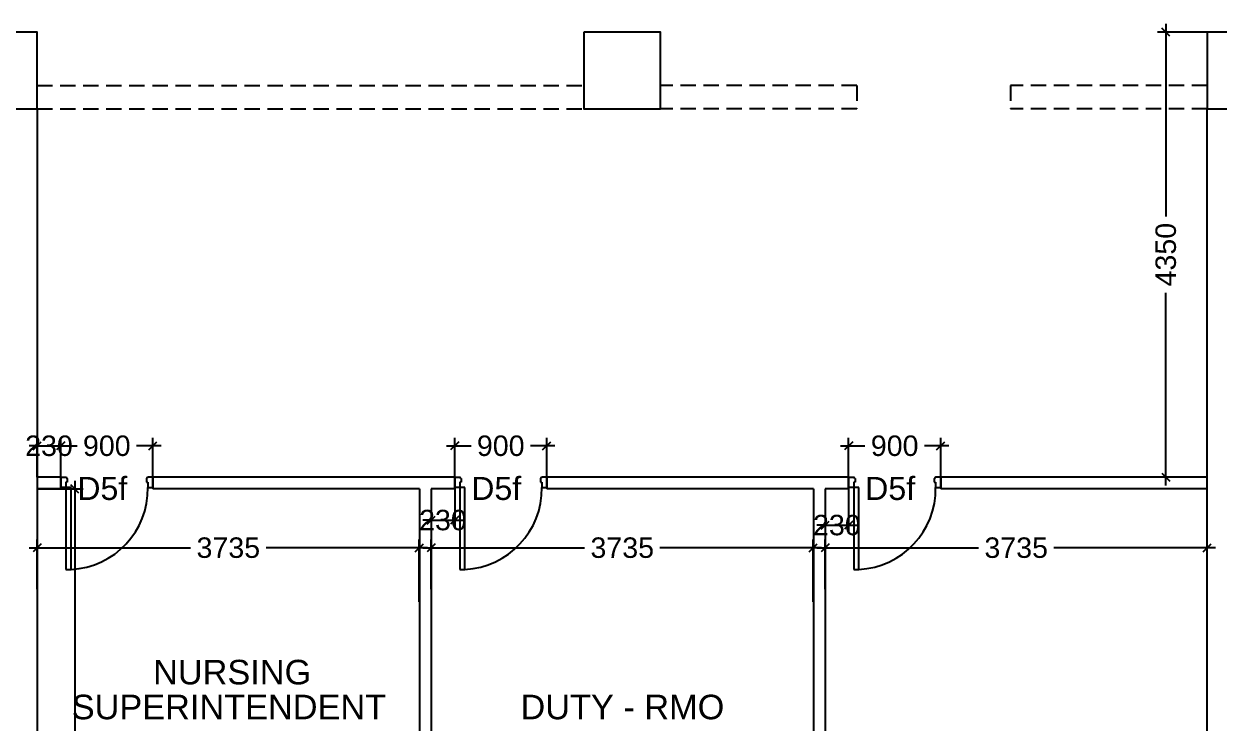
# Model space of a CAD drawing. Extents: x 6345096 to 6738923, y -6490958 to -6305885.
# Drawn here: x 6617593 to 6629277, y -6409473 to -6402640 of the extents above; entities that cross this region are included whole.
import ezdxf
from ezdxf.enums import TextEntityAlignment as Align

# ---------------------------------------------------------------- set-up
doc = ezdxf.new("R2010")
doc.units = 0
doc.header["$LTSCALE"] = 600
doc.header["$MEASUREMENT"] = 0
doc.header["$PDMODE"] = 35
doc.linetypes.add('HIDDEN', pattern=[0.375, 0.25, -0.125])
doc.layers.get('0').update_dxf_attribs({"linetype": 'CONTINUOUS'})
doc.layers.get('Defpoints').update_dxf_attribs({"linetype": 'CONTINUOUS'})
for name, color, linetype in [('8', 8, 'CONTINUOUS'), ('DOOR', 32, 'CONTINUOUS'), ('HS', 251, 'CONTINUOUS'), ('LA-column', 3, 'CONTINUOUS'), ('REVISIONS', 6, 'CONTINUOUS'), ('T Wall', 8, 'CONTINUOUS'), ('Walls', 7, 'CONTINUOUS'), ('Working Dim', 5, 'CONTINUOUS')]:
    doc.layers.add(name, color=color, linetype=linetype)
doc.styles.add('ari', font='arial.ttf')
doc.styles.add('ARIAL', font='arial.ttf')
doc.dimstyles.new('int. dim', dxfattribs={"dimtxt": 200, "dimasz": 80, "dimexe": 80, "dimexo": 0, "dimgap": 70, "dimtad": 0, "dimdec": 0, "dimzin": 12, "dimdsep": 46, "dimtxsty": 'ari', "dimblk": 'OBLIQUE', "dimcen": 2, "dimdle": 80, "dimclrd": 256, "dimclre": 256, "dimclrt": 6, "dimadec": 0, "dimazin": 0, "dimtfac": 1, "dimtdec": 0, "dimtix": 1, "dimtmove": 2, "dimatfit": 3, "dimfxl": 1, "dimtolj": 1, "dimtzin": 0, "dimlwd": -1, "dimlwe": -1, "dimarcsym": 0})

# ---------------------------------------------------------------- blocks, each defined once
blk = doc.blocks.new('_Oblique')
at = {"color": 0, "linetype": 'ByBlock', "lineweight": -2}
blk.add_line((-0.5, -0.5), (0.5, 0.5), dxfattribs=at)
blk = doc.blocks.new('*D2033')
at = {"layer": 'Defpoints', "color": 0, "transparency": 16777216}
for p in [(6621458, -6407760), (6617723, -6408165), (6621458, -6408288, 3)]:
    blk.add_point(p, dxfattribs=at)
at = {"layer": 'Working Dim', "transparency": 16777216}
for p, q in [((6617723, -6408165), (6617723, -6407680)), ((6621458, -6408288), (6621458, -6407680)), ((6617643, -6407760), (6619222, -6407760)), ((6621538, -6407760), (6619960, -6407760))]:
    blk.add_line(p, q, dxfattribs=at)
at = {"layer": 'Working Dim', "transparency": 16777216, "xscale": 80, "yscale": 80, "zscale": 80, "rotation": 180}
blk.add_blockref('_Oblique', (6617723, -6407760), dxfattribs=at)
at = {"layer": 'Working Dim', "transparency": 16777216, "xscale": 80, "yscale": 80, "zscale": 80}
blk.add_blockref('_Oblique', (6621458, -6407760), dxfattribs=at)
at = {"layer": 'Working Dim', "color": 6, "transparency": 16777216, "insert": (6619591, -6407760), "char_height": 200, "attachment_point": 5, "style": 'ari'}
blk.add_mtext('\\A1;3735', dxfattribs=at)
blk = doc.blocks.new('*D2040')
at = {"layer": 'Defpoints', "color": 0, "transparency": 16777216}
for p in [(6617723, -6407185, -2), (6618091, -6407185), (6617723, -6413185)]:
    blk.add_point(p, dxfattribs=at)
at = {"layer": 'Working Dim', "transparency": 16777216}
for p, q in [((6618091, -6407105), (6618091, -6409816)), ((6617723, -6407185), (6618171, -6407185)), ((6618091, -6413265), (6618091, -6410554)), ((6617723, -6413185), (6618171, -6413185))]:
    blk.add_line(p, q, dxfattribs=at)
at = {"layer": 'Working Dim', "transparency": 16777216, "xscale": 80, "yscale": 80, "zscale": 80}
for p, rotation in [((6618091, -6407185), 90), ((6618091, -6413185), 270)]:
    blk.add_blockref('_Oblique', p, dxfattribs=dict(at, rotation=rotation))
at = {"layer": 'Working Dim', "color": 6, "transparency": 16777216, "insert": (6618091, -6410185), "char_height": 200, "attachment_point": 5, "rotation": 90, "style": 'ari'}
blk.add_mtext('\\A1;6000', dxfattribs=at)
blk = doc.blocks.new('1000')
at = {"layer": 'DOOR'}
for p, q in [((0, -100), (0, 0)), ((0, 0), (50, 0)), ((50, -100), (0, -100)), ((50, 0), (50, -2)), ((63, -49), (50, -49)), ((50, -49), (50, -100)), ((50, -100), (50, -901)), ((100, -100), (50, -100)), ((63, -13), (61, -13)), ((63, -13), (63, -49)), ((100, -901), (100, -100)), ((837, -13), (837, -49)), ((837, -13), (839, -13)), ((837, -49), (850, -49)), ((850, 0), (850, -2)), ((900, 0), (850, 0)), ((850, -49), (850, -100)), ((850, -100), (900, -100)), ((900, -100), (900, 0)), ((50, -901), (100, -901))]:
    blk.add_line(p, q, dxfattribs=at)
for centre, major_axis, start_param, end_param in [((50, -13), (-7.95, 7.95), 3.926991, 5.497787), ((850, -13), (7.95, 7.95), 0.785398, 2.356194)]:
    blk.add_ellipse(centre, major_axis=major_axis, ratio=1, start_param=start_param, end_param=end_param, dxfattribs=at)
at = {"layer": 'DOOR', "color": 145}
blk.add_ellipse((64, -115), major_axis=(-520, 590), ratio=1, start_param=2.464943, end_param=4.009476, dxfattribs=at)
blk = doc.blocks.new('*D2041')
at = {"layer": 'Defpoints', "color": 0, "transparency": 16777216}
for p in [(6625309, -6407760), (6621574, -6408165), (6625309, -6408288, 3)]:
    blk.add_point(p, dxfattribs=at)
at = {"layer": 'Working Dim', "transparency": 16777216}
for p, q in [((6621574, -6408165), (6621574, -6407680)), ((6625309, -6408288), (6625309, -6407680)), ((6621494, -6407760), (6623073, -6407760)), ((6625389, -6407760), (6623811, -6407760))]:
    blk.add_line(p, q, dxfattribs=at)
at = {"layer": 'Working Dim', "transparency": 16777216, "xscale": 80, "yscale": 80, "zscale": 80, "rotation": 180}
blk.add_blockref('_Oblique', (6621574, -6407760), dxfattribs=at)
at = {"layer": 'Working Dim', "transparency": 16777216, "xscale": 80, "yscale": 80, "zscale": 80}
blk.add_blockref('_Oblique', (6625309, -6407760), dxfattribs=at)
at = {"layer": 'Working Dim', "color": 6, "transparency": 16777216, "insert": (6623442, -6407760), "char_height": 200, "attachment_point": 5, "style": 'ari'}
blk.add_mtext('\\A1;3735', dxfattribs=at)
blk = doc.blocks.new('*D2042')
at = {"layer": 'Defpoints', "color": 0, "transparency": 16777216}
for p in [(6629160, -6407760), (6625425, -6408165), (6629160, -6408288, 3)]:
    blk.add_point(p, dxfattribs=at)
at = {"layer": 'Working Dim', "transparency": 16777216}
for p, q in [((6625425, -6408165), (6625425, -6407680)), ((6629160, -6408288), (6629160, -6407680)), ((6625345, -6407760), (6626924, -6407760)), ((6629240, -6407760), (6627662, -6407760))]:
    blk.add_line(p, q, dxfattribs=at)
at = {"layer": 'Working Dim', "transparency": 16777216, "xscale": 80, "yscale": 80, "zscale": 80, "rotation": 180}
blk.add_blockref('_Oblique', (6625425, -6407760), dxfattribs=at)
at = {"layer": 'Working Dim', "transparency": 16777216, "xscale": 80, "yscale": 80, "zscale": 80}
blk.add_blockref('_Oblique', (6629160, -6407760), dxfattribs=at)
at = {"layer": 'Working Dim', "color": 6, "transparency": 16777216, "insert": (6627293, -6407760), "char_height": 200, "attachment_point": 5, "style": 'ari'}
blk.add_mtext('\\A1;3735', dxfattribs=at)
blk = doc.blocks.new('*D2088')
at = {"layer": 'Defpoints', "color": 0, "transparency": 16777216}
for p in [(6617953, -6406764), (6617723, -6407070, -2), (6617953, -6407070, -1)]:
    blk.add_point(p, dxfattribs=at)
at = {"layer": 'Working Dim', "transparency": 16777216}
for p, q in [((6617723, -6406764), (6617643, -6406764)), ((6617723, -6407070), (6617723, -6406684)), ((6617723, -6406764), (6617953, -6406764)), ((6617953, -6407070), (6617953, -6406684)), ((6617953, -6406764), (6618033, -6406764))]:
    blk.add_line(p, q, dxfattribs=at)
at = {"layer": 'Working Dim', "transparency": 16777216, "xscale": 80, "yscale": 80, "zscale": 80}
blk.add_blockref('_Oblique', (6617723, -6406764), dxfattribs=at)
at = {"layer": 'Working Dim', "transparency": 16777216, "xscale": 80, "yscale": 80, "zscale": 80, "rotation": 180}
blk.add_blockref('_Oblique', (6617953, -6406764), dxfattribs=at)
at = {"layer": 'Working Dim', "color": 6, "transparency": 16777216, "insert": (6617838, -6406764), "char_height": 200, "attachment_point": 5, "style": 'ari'}
blk.add_mtext('\\A1;230', dxfattribs=at)
blk = doc.blocks.new('*D2089')
at = {"layer": 'Defpoints', "color": 0, "transparency": 16777216}
for p in [(6618853, -6406764), (6617953, -6407070, -1), (6618853, -6407070, -1)]:
    blk.add_point(p, dxfattribs=at)
at = {"layer": 'Working Dim', "transparency": 16777216}
for p, q in [((6617873, -6406764), (6618113, -6406764)), ((6617953, -6407070), (6617953, -6406684)), ((6618933, -6406764), (6618694, -6406764)), ((6618853, -6407070), (6618853, -6406684))]:
    blk.add_line(p, q, dxfattribs=at)
at = {"layer": 'Working Dim', "transparency": 16777216, "xscale": 80, "yscale": 80, "zscale": 80, "rotation": 180}
blk.add_blockref('_Oblique', (6617953, -6406764), dxfattribs=at)
at = {"layer": 'Working Dim', "transparency": 16777216, "xscale": 80, "yscale": 80, "zscale": 80}
blk.add_blockref('_Oblique', (6618853, -6406764), dxfattribs=at)
at = {"layer": 'Working Dim', "color": 6, "transparency": 16777216, "insert": (6618403, -6406764), "char_height": 200, "attachment_point": 5, "style": 'ari'}
blk.add_mtext('\\A1;900', dxfattribs=at)
blk = doc.blocks.new('*D2090')
at = {"layer": 'Defpoints', "color": 0, "transparency": 16777216}
for p in [(6622704, -6406764), (6621804, -6407070, 2), (6622704, -6407070, 3)]:
    blk.add_point(p, dxfattribs=at)
at = {"layer": 'Working Dim', "transparency": 16777216}
for p, q in [((6621724, -6406764), (6621964, -6406764)), ((6621804, -6407070), (6621804, -6406684)), ((6622784, -6406764), (6622545, -6406764)), ((6622704, -6407070), (6622704, -6406684))]:
    blk.add_line(p, q, dxfattribs=at)
at = {"layer": 'Working Dim', "transparency": 16777216, "xscale": 80, "yscale": 80, "zscale": 80, "rotation": 180}
blk.add_blockref('_Oblique', (6621804, -6406764), dxfattribs=at)
at = {"layer": 'Working Dim', "transparency": 16777216, "xscale": 80, "yscale": 80, "zscale": 80}
blk.add_blockref('_Oblique', (6622704, -6406764), dxfattribs=at)
at = {"layer": 'Working Dim', "color": 6, "transparency": 16777216, "insert": (6622254, -6406764), "char_height": 200, "attachment_point": 5, "style": 'ari'}
blk.add_mtext('\\A1;900', dxfattribs=at)
blk = doc.blocks.new('*D2091')
at = {"layer": 'Defpoints', "color": 0, "transparency": 16777216}
for p in [(6626555, -6406764), (6625655, -6407070, -3), (6626555, -6407070, -3)]:
    blk.add_point(p, dxfattribs=at)
at = {"layer": 'Working Dim', "transparency": 16777216}
for p, q in [((6625575, -6406764), (6625815, -6406764)), ((6625655, -6407070), (6625655, -6406684)), ((6626635, -6406764), (6626396, -6406764)), ((6626555, -6407070), (6626555, -6406684))]:
    blk.add_line(p, q, dxfattribs=at)
at = {"layer": 'Working Dim', "transparency": 16777216, "xscale": 80, "yscale": 80, "zscale": 80, "rotation": 180}
blk.add_blockref('_Oblique', (6625655, -6406764), dxfattribs=at)
at = {"layer": 'Working Dim', "transparency": 16777216, "xscale": 80, "yscale": 80, "zscale": 80}
blk.add_blockref('_Oblique', (6626555, -6406764), dxfattribs=at)
at = {"layer": 'Working Dim', "color": 6, "transparency": 16777216, "insert": (6626105, -6406764), "char_height": 200, "attachment_point": 5, "style": 'ari'}
blk.add_mtext('\\A1;900', dxfattribs=at)
blk = doc.blocks.new('*D2092')
at = {"layer": 'Defpoints', "color": 0, "transparency": 16777216}
for p in [(6621574, -6407185, 2), (6621804, -6407185, 2), (6621804, -6407490)]:
    blk.add_point(p, dxfattribs=at)
at = {"layer": 'Working Dim', "transparency": 16777216}
for p, q in [((6621574, -6407185), (6621574, -6407570)), ((6621804, -6407185), (6621804, -6407570)), ((6621574, -6407490), (6621494, -6407490)), ((6621574, -6407490), (6621804, -6407490)), ((6621804, -6407490), (6621884, -6407490))]:
    blk.add_line(p, q, dxfattribs=at)
at = {"layer": 'Working Dim', "transparency": 16777216, "xscale": 80, "yscale": 80, "zscale": 80}
blk.add_blockref('_Oblique', (6621574, -6407490), dxfattribs=at)
at = {"layer": 'Working Dim', "transparency": 16777216, "xscale": 80, "yscale": 80, "zscale": 80, "rotation": 180}
blk.add_blockref('_Oblique', (6621804, -6407490), dxfattribs=at)
at = {"layer": 'Working Dim', "color": 6, "transparency": 16777216, "insert": (6621689, -6407490), "char_height": 200, "attachment_point": 5, "style": 'ari'}
blk.add_mtext('\\A1;230', dxfattribs=at)
blk = doc.blocks.new('*D2093')
at = {"layer": 'Defpoints', "color": 0, "transparency": 16777216}
for p in [(6625425, -6407185, 2), (6625655, -6407185, -3), (6625655, -6407539)]:
    blk.add_point(p, dxfattribs=at)
at = {"layer": 'Working Dim', "transparency": 16777216}
for p, q in [((6625425, -6407185), (6625425, -6407619)), ((6625655, -6407185), (6625655, -6407619)), ((6625425, -6407539), (6625345, -6407539)), ((6625425, -6407539), (6625655, -6407539)), ((6625655, -6407539), (6625735, -6407539))]:
    blk.add_line(p, q, dxfattribs=at)
at = {"layer": 'Working Dim', "transparency": 16777216, "xscale": 80, "yscale": 80, "zscale": 80}
blk.add_blockref('_Oblique', (6625425, -6407539), dxfattribs=at)
at = {"layer": 'Working Dim', "transparency": 16777216, "xscale": 80, "yscale": 80, "zscale": 80, "rotation": 180}
blk.add_blockref('_Oblique', (6625655, -6407539), dxfattribs=at)
at = {"layer": 'Working Dim', "color": 6, "transparency": 16777216, "insert": (6625540, -6407539), "char_height": 200, "attachment_point": 5, "style": 'ari'}
blk.add_mtext('\\A1;230', dxfattribs=at)
blk = doc.blocks.new('A$C2CD672AE')
at = {"layer": 'Walls', "color": 8, "linetype": 'HIDDEN'}
for p, q in [((87404, 53183.7), (92748, 53183.7)), ((95417, 53183.7), (93498, 53183.7)), ((95417, 53183.7), (95417, 52954.2)), ((98842, 53183.7), (96917, 53183.7)), ((96917, 53183.7), (96917, 52954.2)), ((87404, 52954.2), (92748, 52954.2)), ((95417, 52954.2), (93498, 52954.2)), ((98842, 52954.2), (96917, 52954.2)), ((98842, 45299.1), (98842, 52954.2))]:
    blk.add_line(p, q, dxfattribs=at)
blk = doc.blocks.new('*D2416')
at = {"layer": 'Defpoints', "color": 0, "transparency": 16777216}
for p in [(6629160, -6402720, 3), (6628756, -6407070), (6629161, -6407070, 9)]:
    blk.add_point(p, dxfattribs=at)
at = {"layer": 'Working Dim', "transparency": 16777216}
for p, q in [((6628756, -6402640), (6628756, -6404523)), ((6629160, -6402720), (6628676, -6402720)), ((6628756, -6407150), (6628756, -6405267)), ((6629161, -6407070), (6628676, -6407070))]:
    blk.add_line(p, q, dxfattribs=at)
at = {"layer": 'Working Dim', "transparency": 16777216, "xscale": 80, "yscale": 80, "zscale": 80}
for p, rotation in [((6628756, -6402720), 90), ((6628756, -6407070), 270)]:
    blk.add_blockref('_Oblique', p, dxfattribs=dict(at, rotation=rotation))
at = {"layer": 'Working Dim', "color": 6, "transparency": 16777216, "insert": (6628756, -6404895), "char_height": 200, "attachment_point": 5, "rotation": 90, "style": 'ari'}
blk.add_mtext('\\A1;4350', dxfattribs=at)

msp = doc.modelspace()

# ---------------------------------------------------------------- linework, layer by layer
at = {"layer": 'LA-column', "color": 2, "elevation": 3.421}
for points in [[(6616973.353, -6402719.726), (6616973.353, -6403469.726), (6617723.353, -6403469.726), (6617723.353, -6402719.726)], [(6623067.354, -6402719.726), (6623067.354, -6403469.726), (6623817.354, -6403469.726), (6623817.354, -6402719.726)], [(6629160.354, -6402719.729), (6629160.354, -6403469.729), (6629910.354, -6403469.729), (6629910.354, -6402719.729)]]:
    msp.add_lwpolyline(points, close=True, dxfattribs=at)
at = {"layer": 'T Wall', "color": 6}
for p, q in [((6617953.351, -6407070.168, -1.377), (6617723.355, -6407070.168, -1.588)), ((6617953.351, -6407070.168), (6617953.351, -6407185.165)), ((6621804.348, -6407070.168, 2.149), (6618853.356, -6407070.168, -0.553)), ((6618853.356, -6407070.168), (6618853.356, -6407185.165)), ((6621804.348, -6407070.168, 0), (6621804.348, -6407185.165, 0)), ((6625655.345, -6407070.168, 5.675), (6622704.354, -6407070.168, 2.973)), ((6622704.354, -6407070.168, 0), (6622704.354, -6407185.165, 0)), ((6625655.345, -6407070.168, -2.008), (6625655.345, -6407185.165, -2.008)), ((6629161.352, -6407070.168, 8.885), (6626555.35, -6407070.168, 6.499)), ((6626555.35, -6407070.168, -2.008), (6626555.35, -6407185.165, -2.008)), ((6617953.351, -6407185.165, -1.377), (6617723.355, -6407185.165, -1.588)), ((6621459.357, -6407185.165, 1.833), (6618853.356, -6407185.165, -0.553)), ((6621459.357, -6407185.165, 1.833), (6621459.356, -6411569.812, 3.421)), ((6621574.355, -6407185.165, 1.833), (6621574.354, -6413184.778, 3.421)), ((6621804.348, -6407185.165, 2.149), (6621574.355, -6407185.165, 1.938)), ((6625310.355, -6407185.165, 5.359), (6622704.354, -6407185.165, 2.973)), ((6625310.355, -6407185.165, 1.833), (6625310.354, -6411569.812, 3.421)), ((6625425.353, -6407185.165, 1.833), (6625425.351, -6413184.753, 4.006)), ((6625655.345, -6407185.165, 5.675), (6625425.353, -6407185.165, 5.464)), ((6629161.352, -6407185.165, 8.885), (6626555.35, -6407185.165, 6.499))]:
    msp.add_line(p, q, dxfattribs=at)
at = {"layer": 'Walls'}
for p, q in [((6617723.353, -6403469.732), (6617723.353, -6413184.732)), ((6629161.348, -6413184.832), (6629161.354, -6403469.733))]:
    msp.add_line(p, q, dxfattribs=at)

# ---------------------------------------------------------------- block references
at = {"layer": 'DOOR', "linetype": 'Continuous', "rotation": 1.302004810533658e-05}
for p in [(6617953.356, -6407070.168, -0.553), (6621804.354, -6407070.168, 2.419), (6625655.35, -6407070.168, -2.562)]:
    msp.add_blockref('1000', p, dxfattribs=at)
at = {"layer": 'HS'}
msp.add_blockref('A$C2CD672AE', (6530319.294, -6456423.902, 8.17), dxfattribs=at)

# ---------------------------------------------------------------- texts
at = {"layer": '8', "color": 6, "style": 'ari'}
for p in [(6618358.927, -6407292.365, -11.284), (6622209.925, -6407292.365, -8.311), (6626060.921, -6407292.365, -13.292)]:
    msp.add_text('D5f', height=225, dxfattribs=at).set_placement(p, align=Align.CENTER)
at = {"layer": 'REVISIONS', "style": 'ARIAL'}
for s, p in [('NURSING', (6619628.805, -6409095.06, 5.131)), ('SUPERINTENDENT', (6619597.075, -6409435.817, 45.042)), ('DUTY - RMO', (6623443.609, -6409435.817, 45.042))]:
    msp.add_text(s, height=240, dxfattribs=at).set_placement(p, align=Align.CENTER)

# ---------------------------------------------------------------- dimensions: what is measured, and where the dimension line sits
at = {"layer": 'Working Dim'}
dim = msp.add_linear_dim(base=(6628756.265, -6407070.168), p1=(6629160.354, -6402719.729, 3.421), p2=(6629161.352, -6407070.168, 8.885), angle=90, dimstyle='int. dim', dxfattribs=at)
dim.commit()
dim.dimension.update_dxf_attribs({"geometry": '*D2416', "text_midpoint": (6628756.265, -6404894.948)})
at = {"layer": 'Working Dim', "color": 6}
for base, p1, p2, picture, middle in [((6617953.356, -6406764.022), (6617723.355, -6407070.168, -1.588), (6617953.356, -6407070.168, -0.553), '*D2088', (6617838.355, -6406764.022)), ((6618853.356, -6406764.022), (6617953.356, -6407070.168, -0.553), (6618853.356, -6407070.168, -0.553), '*D2089', (6618403.356, -6406764.022)), ((6622704.354, -6406764.022), (6621804.348, -6407070.168, 2.149), (6622704.354, -6407070.168, 2.973), '*D2090', (6622254.351, -6406764.022)), ((6626555.35, -6406764.022), (6625655.345, -6407070.168, -2.562), (6626555.35, -6407070.168, -2.562), '*D2091', (6626105.347, -6406764.022)), ((6621804.354, -6407490.165), (6621574.355, -6407185.165, 1.833), (6621804.354, -6407185.165, 2.419), '*D2092', (6621689.354, -6407490.165)), ((6625655.35, -6407539.164), (6625425.353, -6407185.165, 1.833), (6625655.35, -6407185.165, -2.562), '*D2093', (6625540.351, -6407539.164)), ((6621458.356, -6407760.102), (6617723.353, -6408165.34), (6621458.356, -6408287.931, 3.421), '*D2033', (6619590.854, -6407760.102)), ((6625309.358, -6407760.102, 2.185), (6621574.355, -6408165.341, 2.185), (6625309.358, -6408287.932, 5.606), '*D2041', (6623441.856, -6407760.102, 2.185)), ((6629160.355, -6407760.104, 2.315), (6625425.352, -6408165.342, 2.315), (6629160.355, -6408287.933, 5.736), '*D2042', (6627292.854, -6407760.104, 2.315))]:
    dim = msp.add_linear_dim(base=base, p1=p1, p2=p2, dimstyle='int. dim', override={"dimtxt": 200, "dimarcsym": 1}, dxfattribs=at)
    dim.commit()
    dim.dimension.update_dxf_attribs({"geometry": picture, "text_midpoint": middle})
dim = msp.add_linear_dim(base=(6618090.68, -6407185.165), p1=(6617723.353, -6413184.732), p2=(6617723.355, -6407185.165, -1.588), angle=90, dimstyle='int. dim', override={"dimtxt": 200, "dimarcsym": 1}, dxfattribs=at)
dim.commit()
dim.dimension.update_dxf_attribs({"geometry": '*D2040', "text_midpoint": (6618090.68, -6410184.949)})

doc.saveas('drawing.dxf')
